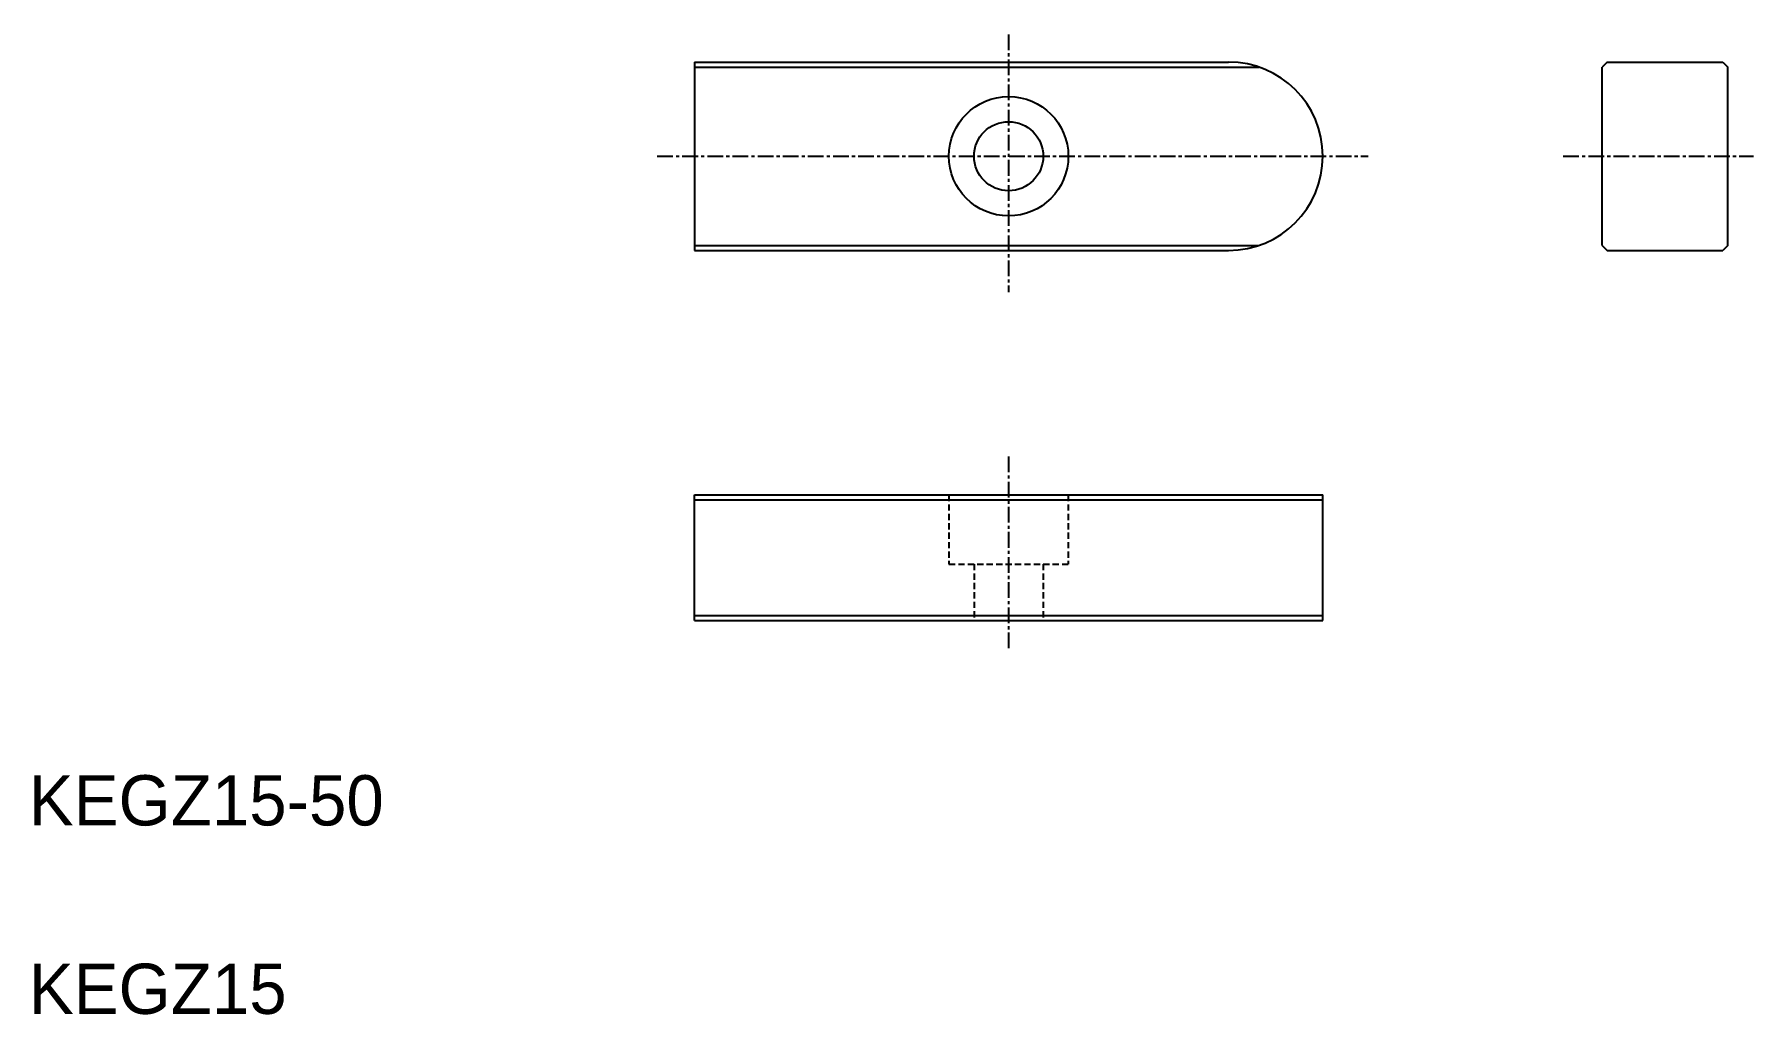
# Model space of a CAD drawing. Extents: x 10 to 147, y 10 to 88.
import ezdxf

# ---------------------------------------------------------------- set-up
doc = ezdxf.new("R2010")
doc.units = 0
doc.linetypes.add('CENTER', pattern=[2, 1.25, -0.25, 0.25, -0.25])
doc.linetypes.add('DASHED', pattern=[0.75, 0.5, -0.25])
doc.layers.get('0').update_dxf_attribs({"linetype": 'CONTINUOUS'})
doc.layers.add('CENTER', color=1, linetype='CENTER')

msp = doc.modelspace()

# ---------------------------------------------------------------- linework, layer by layer
at = {"color": 7, "linetype": 'CONTINUOUS'}
for p, q in [((62.97, 85.77), (105.47, 85.77)), ((62.97, 85.77), (62.97, 70.77)), ((135.61, 85.77), (135.21, 85.37)), ((135.21, 71.17), (135.21, 85.37)), ((135.61, 85.77), (144.81, 85.77)), ((144.81, 85.77), (145.21, 85.37)), ((145.21, 71.17), (145.21, 85.37)), ((62.97, 78.27), (62.97, 78.27)), ((112.97, 78.27), (112.97, 78.27)), ((135.21, 71.17), (135.61, 70.77)), ((145.21, 71.17), (144.81, 70.77)), ((62.97, 70.77), (105.47, 70.77)), ((135.61, 70.77), (144.81, 70.77)), ((62.97, 51.31), (112.97, 51.31)), ((62.97, 41.31), (62.97, 51.31)), ((112.97, 41.31), (112.97, 51.31)), ((62.97, 41.31), (112.97, 41.31)), ((75.47, 41.31), (75.47, 41.31))]:
    msp.add_line(p, q, dxfattribs=at)
at = {"color": 3, "linetype": 'CONTINUOUS'}
for p, q in [((62.97, 85.37), (107.88, 85.37)), ((62.97, 71.17), (107.88, 71.17)), ((62.97, 50.91), (112.97, 50.91)), ((62.97, 41.71), (112.97, 41.71))]:
    msp.add_line(p, q, dxfattribs=at)
at = {"color": 3, "linetype": 'DASHED'}
for p, q in [((83.22, 51.31), (83.22, 45.81)), ((92.72, 51.31), (92.72, 45.81)), ((83.22, 45.81), (92.72, 45.81)), ((85.22, 45.81), (85.22, 41.31)), ((90.72, 45.81), (90.72, 41.31))]:
    msp.add_line(p, q, dxfattribs=at)
at = {"color": 7, "linetype": 'CONTINUOUS'}
for radius in [4.75, 2.75]:
    msp.add_circle((87.97, 78.27), radius, dxfattribs=at)
for start, end in [(0, 90), (270, 360)]:
    msp.add_arc((105.47, 78.27), 7.5, start, end, dxfattribs=at)
at = {"layer": 'CENTER', "color": 1, "linetype": 'CENTER'}
for p, q in [((87.97, 87.97), (87.97, 67.45)), ((60, 78.27), (116.59, 78.27)), ((132.11, 78.27), (147.26, 78.27)), ((87.97, 54.36), (87.97, 38.86))]:
    msp.add_line(p, q, dxfattribs=at)

# ---------------------------------------------------------------- texts
at = {"color": 7, "linetype": 'CONTINUOUS'}
for s, p in [('KEGZ15-50', (10, 25)), ('KEGZ15', (10, 10))]:
    msp.add_text(s, height=4, dxfattribs=at).set_placement(p)

doc.saveas('drawing.dxf')
